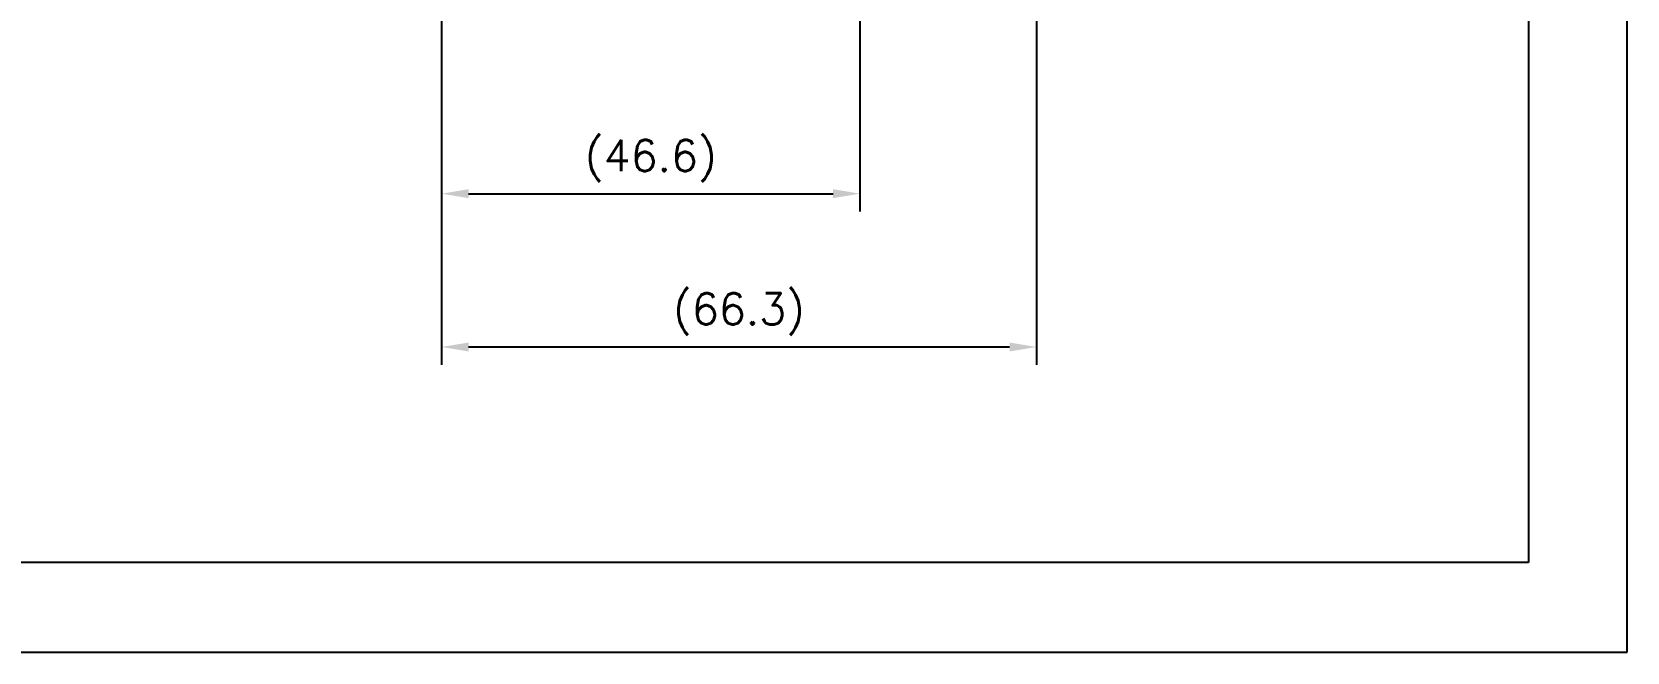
# Model space of a CAD drawing. Extents: x 61254 to 61674, y -28661 to -28364.
# Drawn here: x 61496.7 to 61674.5, y -28661.5 to -28592.3 of the extents above; entities that cross this region are included whole.
import ezdxf

# ---------------------------------------------------------------- set-up
doc = ezdxf.new("R2010")
doc.units = 0
doc.header["$LTSCALE"] = 7
doc.header["$MEASUREMENT"] = 0
doc.layers.get('0').update_dxf_attribs({"color": 2, "linetype": 'CONTINUOUS'})
doc.layers.add('D', color=2, linetype='CONTINUOUS')
doc.layers.add('TXT', color=4, linetype='CONTINUOUS')
doc.styles.add('GHS', font='ROMANS.shx', dxfattribs={"bigfont": 'GHS.shx'})

# ---------------------------------------------------------------- blocks, each defined once
blk = doc.blocks.new('BORDER')
for p, q in [((1, 0), (1, 1)), ((0, 0), (1, 0))]:
    blk.add_line(p, q)

msp = doc.modelspace()

# ---------------------------------------------------------------- linework, layer by layer
at = {"layer": 'D'}
for p, q in [((61608.63, -28514.17), (61608.63, -28629.46)), ((61588.96, -28518.92), (61588.96, -28612.36)), ((61542.33, -28579.04), (61542.33, -28629.46)), ((61542.33, -28579.04), (61542.33, -28612.36)), ((61545.33, -28610.36), (61585.96, -28610.36)), ((61545.33, -28627.46), (61605.63, -28627.46))]:
    msp.add_line(p, q, dxfattribs=at)
for points in [[(61545.33, -28609.86), (61545.33, -28610.86), (61542.33, -28610.36)], [(61585.96, -28609.86), (61585.96, -28610.86), (61588.96, -28610.36)], [(61545.33, -28626.96), (61545.33, -28627.96), (61542.33, -28627.46)], [(61605.63, -28626.96), (61605.63, -28627.96), (61608.63, -28627.46)]]:
    msp.add_solid(points, dxfattribs=at)
at = {"layer": 'TXT'}
for p, q in [((61663.46, -28377.49), (61663.46, -28651.49)), ((61663.46, -28651.49), (61285.46, -28651.49))]:
    msp.add_line(p, q, dxfattribs=at)

# ---------------------------------------------------------------- block references
at = {"xscale": 420, "yscale": 297, "zscale": 420}
msp.add_blockref('BORDER', (61254.46, -28661.49), dxfattribs=at)

# ---------------------------------------------------------------- texts
at = {"layer": 'D', "char_height": 3.5, "attachment_point": 5, "style": 'GHS'}
for s, insert in [('(46.6)', (61565.65, -28606.7)), ('\\A1;(66.3)', (61575.48, -28623.8))]:
    msp.add_mtext(s, dxfattribs=dict(at, insert=insert))

doc.saveas('drawing.dxf')
